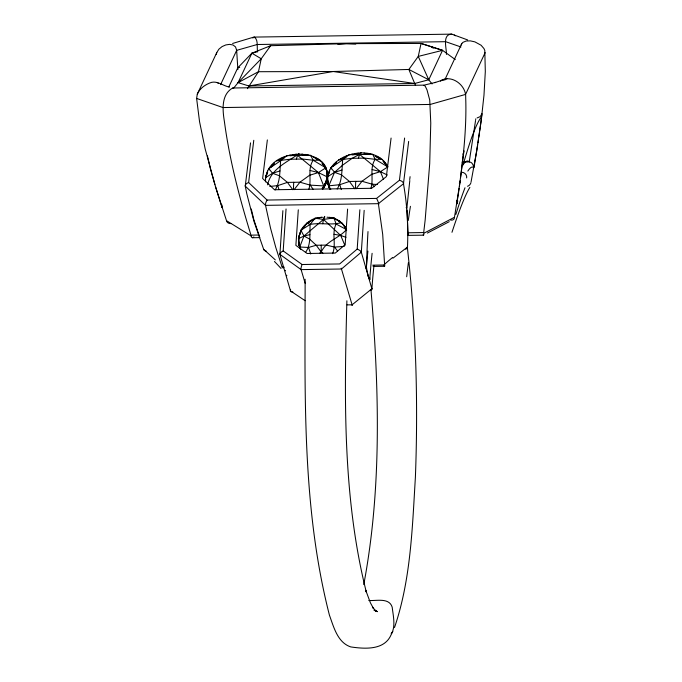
<?xml version="1.0" encoding="UTF-8"?>
<svg xmlns="http://www.w3.org/2000/svg" width="682" height="682" viewBox="0 0 682 682"><rect width="100%" height="100%" fill="white"/><g stroke="black" fill="none" stroke-linecap="round" stroke-linejoin="round"><path stroke-width="1.02" d="M321.222 245.17L321.222 252.042L322.884 253.107M407.896 233.21L407.018 210.03M408.22 232.255L407.887 234.804L407.896 233.534M305.127 279.245C305.161 391.229 301.401 505.814 329.432 615.19C333.703 626.843 337.505 642.597 350.812 646.928C364.785 648.966 384.367 650.44 391.084 634.823C395.892 626.46 393.258 616.213 392.184 607.168C389.2 597.441 376.524 600.995 368.8 600.501M372.108 253.303A232.195 35.464 89.1 0 0 369.925 276.687C370.855 286.508 365.782 268.35 366.532 265.707A200.406 30.605 89.1 0 1 368.007 231.565M327.121 172.572C327.889 178.275 325.672 183.816 322.228 188.275L322.364 188.982C347.794 146.349 264.352 141.694 265.528 181.889M327.624 181.753L330.028 188.863C315.434 156.519 374.128 138.838 387.853 166.894L380.428 171.651L371.588 174.353L361.963 181.276L356.098 188.786M321.921 162.188L326.056 169.042L325.817 167.823L313.14 160.236L310.642 155.257L287.028 155.615L280.669 160.722C279.705 170.483 280.481 181.438 275.153 189.98M387.853 166.894L375.168 159.307L372.679 154.328L349.056 154.686L342.696 159.793C341.733 169.554 342.509 180.508 337.181 189.05M293.43 189.502L293.678 182.299M355.467 188.573L355.706 181.369M300.805 249.501C297.761 243.832 297.846 236.552 301.103 230.993L300.89 230.277C304.513 224.122 310.498 219.408 317.411 217.609M251.172 235.929L226.509 220.67L215.572 187.004L205.163 148.881L199.553 121.669L196.612 98.43L197.294 94.142L216.774 52.565L218.896 49.172L222.068 46.581L225.81 44.935L229.629 44.364L233.031 44.986L235.537 46.939L236.663 50.349L237.873 69.615M346.891 300.796C344.248 397.853 342.569 497.161 366.302 592.027L365.748 590.314L370.394 602.786L373.591 608.668L372.568 607.142L375.782 610.987L374.29 609.861L377.496 611.66L375.629 610.91M305.587 252.4C311.248 244.403 309.551 233.738 310.148 224.412L315.041 218.223L323.456 219.433L324.598 216.407L324.811 217.123M324.598 216.407L323.473 219.433L333.933 217.933L334.146 218.649L331.75 217.396L333.933 217.933L336.124 224.028C331.358 233.508 336.618 244.233 332.569 253.678M290.583 289.356A215.989 32.992 89.1 0 0 290.472 290.847L279.901 254.395L282.885 210.678M286.048 208.973L283.183 250.942L302.092 264.514L339.653 263.951L357.189 249.083L359.866 209.775M298.298 209.826L295.877 245.367L307.122 253.491L335.288 253.065L345.177 244.625L347.598 209.084M364.171 210.354L361.315 252.187L371.886 288.742L352.1 304.82L347.053 304.88M221.94 204.907L222.051 207.43L222.119 206.859M251.283 208.999L253.755 219.348L259.561 236.867M474.766 162.299C473.658 173.893 474.612 161.566 469.207 162.052M473.777 167.644L473.265 167.934M463.129 156.493L459.429 186.195M463.18 156.025L464.144 150.884M210.465 168.94L207.43 155.88M320.276 161.464L320.037 160.244L313.14 160.236C307.215 168.974 311.904 179.877 308.903 189.093M382.073 159.315L375.168 159.307C369.243 168.045 373.941 178.948 370.931 188.164M409.814 180.517L406.864 208.138M477.093 117.943L480.23 116.596L481.978 113.672L481.671 116.392M250.55 142.879L245.247 186.118L246.833 193.859L253.951 221.318L263.636 249.254L275.332 259.91M283.763 266.5L281.93 266.526L275.775 247.43L270.575 228.308L265.537 205.359L245.247 186.118A3.887 2.617 -20.7 0 1 248.615 182.571L253.781 140.296M267.353 139.921L262.63 178.471L274.505 189.749L371.664 188.292L386.362 176.621L391.084 138.062M404.605 138.037L399.439 180.253L376.575 198.411L267.097 200.048L248.606 182.503M392.977 258.154L407.469 247.097C408.441 225.921 407.137 204.634 403.471 183.748L408.654 141.413M481.611 116.886L481.074 121.098M460.58 177.635C464.016 151.054 466.65 124.252 465.695 97.415C466.411 85.344 451.399 73.818 440.376 80.928L447.008 78.618M475.661 119.691L475.772 118.83M475.55 120.552L469.216 161.958M480.955 121.967L479.77 130.637M460.239 180.483L454.476 217.251L423.701 233.338A5.209 0.733 75.5 0 1 423.761 234.966M459.174 188.275L457.648 198.624M479.642 131.498L478.815 137.21M478.534 139.111L477.954 142.922M346.661 230.311L344.495 226.04L341.597 222.571C331.443 225.537 320.574 222.417 310.148 224.412L300.89 230.277L298.443 238.674L299.236 245.563M457.545 199.28L457.281 200.943M477.664 144.823L474.834 161.949M457.179 201.599L456.804 203.918L457.818 200.9M322.697 223.73L323.464 219.442L303.984 236.023L298.443 238.674L298.656 239.391M471.074 181.83L476.633 151.472L481.39 118.992L483.973 95.258L485.311 71.584L484.8 50.502L483.956 48.558L481.083 45.242L474.902 41.875L470.367 40.877L466.181 40.997L462.908 42.361L461.799 43.546L444.715 80.007L445.696 79.103L434.818 82.616L435.679 82.369L424.136 85.131L232.715 88.004C220.994 94.508 222.537 110.194 224.404 121.558C229.561 160.159 239.51 197.985 250.985 235.145L258.836 235.026M363.77 584.568C382.031 487.596 379.115 387.743 370.974 289.824M456.804 203.918L456.983 200.286M216.262 54.526L216.774 52.565M366.464 268.529L365.876 267.284M267.651 171.122L266.082 176.399L265.946 175.692M329.679 170.193L328.11 175.47L327.974 174.763M276.44 160.892L290.114 159.23L296.38 159.136L297.505 155.317M338.468 159.963L352.151 158.301L358.408 158.207L359.533 154.388L361.076 152.7L359.525 154.379L352.151 158.301L342.526 165.223L334.538 172.341L327.505 176.817L327.727 182.282M394.503 627.534C410.931 579.368 412.295 527.655 415.389 477.323C418.322 400.445 415.918 323.319 407.282 246.85M299.952 247.728L299.739 247.012L303.984 236.023L300.89 230.277M267.583 184.831C270.95 168.761 287.182 162.197 299.048 153.629L297.488 155.308L318.4 172.58L327.104 176.826L327.343 178.045M329.031 187.047L328.792 185.828L334.538 172.341L341.972 170.014M461.134 45.08L461.799 43.546M220.576 84.662L236.663 50.349L257.216 44.509L445.644 41.687L460.981 46.99M228.828 86.921L237.762 67.859L251.871 53.196L270.652 45.694L346.286 43.648L421.05 43.443L442.55 50.34L455.286 59.573M233.423 88.404L238.086 82.624L251.871 53.196L256.909 51.866M415.491 85.421L408.859 69.462L428.756 79.768L442.55 50.34L421.05 43.443L418.271 56.401L408.859 69.462L333.225 71.508L258.461 71.712L238.086 82.624L248.862 85.975L414.665 83.494L428.756 79.768L432.03 83.963M485.158 52.608L465.567 94.406L430.223 104.448L222.971 107.551L196.612 98.43M197.294 94.142C199.587 88.865 204.464 85.122 209.689 83.016C216.612 79.785 222.861 85.966 229.51 87.091M301.478 230.286L303.575 226.97L306.337 224.293M392.815 631.455L391.178 633.561M247.387 88.677L258.461 71.712L261.24 58.754L270.652 45.694L269.092 46.956M463.393 153.655L462.746 154.106M321.231 252.059C326.277 240.763 339.082 238.35 346.447 229.595L336.124 224.028M294.061 189.715L299.935 182.205L309.56 175.283L318.4 172.58L325.817 167.823M274.258 162.896L274.394 163.603L270.592 167.516L270.456 166.809M336.286 161.966L336.422 162.674L332.62 166.587L332.484 165.879M252.775 38.004L254.335 37.041C258.759 40.204 256.483 47.476 257.685 51.943M238.086 82.624L261.24 58.754L251.871 53.196M307.548 223.261L310.787 220.823L314.487 219.203M361.315 252.178L341.494 269.006L301.103 269.612L279.901 254.377M403.471 183.748L378.382 203.671L265.537 205.359M319.585 253.261L321.222 252.042L316.218 245.247L309.585 239.067L303.984 236.023L309.892 234.634M269.109 169.895L268.87 168.676L280.669 160.722M331.137 168.965L330.898 167.746L342.696 159.793M265.477 177.746L272.51 173.271L279.935 170.943M284.232 156.903L284.368 157.61L279.049 160.261L278.912 159.554M346.26 155.973L346.396 156.681L341.077 159.332L340.94 158.625M427.375 233.073L449.259 221.676M423.761 85.335L425.133 86.026L427.009 89.905L429.745 100.109L430.768 123.058L429.711 163.569L425.176 219.885L423.701 232.553L407.998 232.792M269.765 186.45L277.762 185.623L287.42 182.392L299.935 182.205L310.242 185.137L323.711 185.905L323.95 187.124M328.792 185.828L339.789 184.694L349.448 181.463L361.963 181.276L372.27 184.208L377.453 184.507M299.108 245.145L299.739 247.012L308.562 247.464L316.218 245.247L326.235 245.094L334.538 247.08L344.325 246.398M237.762 67.859L239.723 67.305M232.596 43.46L253.789 37.101L451.765 34.134L467.664 39.94M317.531 218.018L321.52 217.208M442.55 50.34L418.271 56.401L428.756 79.768M296.048 154.038L296.184 154.746L290.148 155.743L290.021 155.036M358.076 153.118L358.212 153.817L352.185 154.814L352.048 154.106M248.862 85.975L333.225 71.508L414.665 83.494M337.829 44.262L346.286 43.648L355.782 44.023M252.485 237.737L259.876 237.609M296.38 159.136L302.637 159.042L313.14 160.236M358.408 158.207L364.665 158.113L375.168 159.307M461.978 162.069L468.27 161.975M372.704 265.17L384.622 264.991L382.696 234.31L378.382 203.671M373.088 266.44L384.554 266.27M407.657 235.375L423.599 235.171M451.765 34.134C441.783 34.202 446.804 49.087 446.446 54.432M369.968 153.842L370.104 154.55L364.29 153.731L364.154 153.024M307.94 154.771L308.076 155.479L302.254 154.661L302.117 153.953M334.035 234.267L340.702 235.469L345.987 237.319M232.715 88.004L233.568 88.183M406.14 207.558L406.591 207.686M329.542 217.268L331.87 217.805M372.142 169.562L380.428 171.651L387.393 175.052M310.114 170.491L318.4 172.58L323.711 185.905M334.836 218.896C339.892 220.67 344.214 224.702 346.345 229.612M310.148 224.412L306.721 223.091L306.934 223.807M374.034 610.271L375.893 611.021M380.062 158.036L380.198 158.744L375.475 156.246L375.339 155.539M318.034 158.966L318.17 159.673L313.447 157.167L313.311 156.459M333.933 217.933L339.951 221.3L341.81 223.287M290.489 290.907L305.152 300.711M454.221 34.987L455.371 35.796M217.208 82.522L218.453 83.4M359.55 154.379L380.428 171.651L383.463 179.264M382.9 161.012L386.984 165.769L386.847 165.061M431.774 46.99L433.351 48.277M367.939 275.698L369.687 279.697M323.473 219.433L340.702 235.469L344.922 245.426M330.898 167.746L334.538 172.341L341.409 174.805L349.448 181.463L354.819 188.803M268.87 168.676L272.51 173.271L279.373 175.734L287.42 182.392L292.791 189.732M334.538 247.08L337.624 251.104M372.27 184.208L374.043 186.774M310.242 185.137L313.191 189.408M329.892 188.155L330.779 189.528M352.108 305.178L351.801 304.496M299.739 247.012L300.685 249.092M407.504 231.965L407.887 233.738M341.222 268.179L352.21 305.178M308.562 247.464L310.719 254.002M222.051 207.43L220.448 202.503M220.346 202.179L215.435 186.263M339.789 184.694L341.281 189.587M277.762 185.623L278.955 189.536M301.103 269.612L305.169 283.328M315.041 218.223L315.255 218.939M214.907 184.49L211.829 173.816M285.289 270.387L285.417 270.831M286.679 275.196L286.824 275.698M211.599 173.006L210.695 169.75M327.224 173.1L326.627 170.244M385.543 163.177L385.645 163.714M383.949 161.259L384.085 161.966M377.811 156.775L377.913 157.312M367.121 153.407L367.223 153.936M355.058 153.586L355.169 154.123M343.54 157.286L343.651 157.823M334.282 163.944L334.393 164.481M328.698 172.546L328.801 173.083M327.275 174.771L327.411 175.479M324.82 165.99L324.956 166.698M327.437 179.375L327.573 180.082A31.184 23.333 -10.9 0 0 329.909 188.803M328.076 183.91L328.213 184.617M326.738 179.383L326.874 180.091M323.515 164.106L323.618 164.643M326.047 181.77L326.149 182.307M325.033 183.952L325.169 184.66M315.783 157.704L315.885 158.241M305.084 154.337L305.186 154.865M293.03 154.516L293.132 155.053M281.513 158.215L281.615 158.753M272.254 164.874L272.357 165.411M266.671 173.475L266.773 174.012M265.409 180.304L265.537 181.011M423.386 235.026A5.209 0.733 75.5 0 1 423.164 234.71M454.442 218.001A5.277 3.64 46.6 0 1 450.435 219.962M451.97 232.306A208.513 15.831 -76.7 0 1 469.872 187.345M253.84 236.935A5.209 2.217 -75.9 0 1 251.104 236.015M230.84 223.577A5.277 4.459 -35.7 0 1 226.722 221.394M470.947 182.665A5.277 5.03 -73.7 0 1 467.511 186.271M462.626 165.385A230.559 20.409 -79.5 0 1 468.398 161.276M461.492 172.239A4.987 4.706 25.2 0 1 466.667 177.942M459.344 183.339A230.55 18.423 -78.4 0 1 459.89 181.915M467.843 171.08A224.173 19.531 -79.3 0 1 473.385 167.32M455.866 214.421A224.173 17.553 -78.2 0 1 464.996 187.755M463.189 164.712A208.965 21.304 -80.8 0 1 481.066 117.355M322.236 163.501A31.184 23.333 -10.9 0 1 322.68 189.229M322.177 163.186A31.184 23.333 -10.9 0 1 322.62 188.914M266.074 176.791A31.184 23.333 -10.9 0 1 267.651 172.393M272.237 165.897A31.184 23.333 -10.9 0 1 273.61 164.55M280.123 159.869A31.184 23.333 -10.9 0 1 281.964 158.906M291.657 155.624A31.184 23.333 -10.9 0 1 293.618 155.274M304.837 155.112A31.184 23.333 -10.9 0 1 306.721 155.402M315.681 158.403A31.184 23.333 -10.9 0 1 317.3 159.307M329.969 189.119A31.184 23.333 -10.9 0 1 327.675 180.432M328.102 175.862A31.184 23.333 -10.9 0 1 329.679 171.463M334.265 164.967A31.184 23.333 -10.9 0 1 335.638 163.62M342.151 158.94A31.184 23.333 -10.9 0 1 343.992 157.977M353.694 154.695A31.184 23.333 -10.9 0 1 355.646 154.345M366.865 154.183A31.184 23.333 -10.9 0 1 368.749 154.473M375.143 156.297A31.184 23.333 -10.9 0 1 379.337 158.377M384.205 162.256A31.184 23.333 -10.9 0 1 387.18 166.246M366.217 268.674A235.938 36.035 89.1 0 1 367.913 251.112M301.077 269.671A3.862 1.159 -73.3 0 1 302.1 264.556M371.886 288.742A215.981 32.992 89.1 0 1 373.949 265.699M292.91 292.015A5.371 2.847 -27.4 0 1 290.302 291.001M372.074 288.87A5.268 2.148 29.7 0 1 370.36 290.029M357.206 249.135A3.921 1.475 28.2 0 1 361.409 252.204M279.765 254.429A3.998 1.969 -25.9 0 1 283.192 251.019M300.762 249.569A24.944 21.619 -16.4 0 1 299.816 234.19M303.541 227.507A24.944 21.619 -16.4 0 1 305.161 225.665M338.775 221.062A24.944 21.619 -16.4 0 1 340.054 221.948M343.438 225.094A24.944 21.619 -16.4 0 1 345.936 228.802M300.728 249.433A24.944 21.619 -16.4 0 1 300.617 231.999M302.109 229.314A24.944 21.619 -16.4 0 1 305.127 225.529M308.946 222.281A24.944 21.619 -16.4 0 1 313.328 219.766M316.405 218.555A24.944 21.619 -16.4 0 1 322.595 217.268M327.028 217.2A24.944 21.619 -16.4 0 1 345.902 228.658M408.279 220.465A229.646 15.422 -86.4 0 1 410.419 206.322M265.477 205.435A3.956 1.637 -71.1 0 1 267.114 200.15M376.6 198.53A3.956 0.716 68.4 0 1 378.766 204.421M399.456 180.321A3.887 2.31 27 0 1 403.71 183.799M266.295 251.155A5.26 3.785 -22.5 0 1 263.584 249.399M407.555 247.242A5.26 3.137 34.1 0 1 405.44 249.083M406.677 276.739A212.895 8.917 -84.9 0 1 408.365 262.74M274.445 261.487A279.995 202.324 -83.8 0 1 281.035 268.495M284.053 267.37A5.345 2.208 -69.6 0 1 281.947 266.986M384.145 264.65A279.995 252.374 74.6 0 1 392.534 257.523M384.367 266.125A5.345 0.716 69.3 0 1 383.957 265.571M384.733 265.477A5.345 0.716 69.3 0 1 384.75 266.065M409.72 179.588A269.68 29.684 -88.6 0 1 410.078 176.664"/></g></svg>
